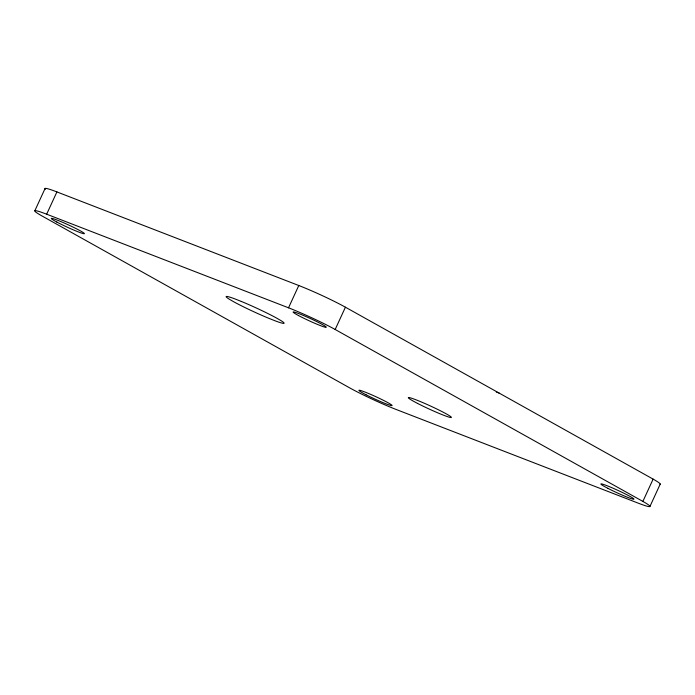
<?xml version="1.0" encoding="UTF-8"?>
<svg xmlns="http://www.w3.org/2000/svg" width="695" height="695" viewBox="0 0 695 695"><rect width="100%" height="100%" fill="white"/><g stroke="black" fill="none" stroke-linecap="round" stroke-linejoin="round"><path stroke-width="1.04" d="M34.863 210.707L45.114 188.415M653.126 479.116L642.875 501.408A36.453 2.545 24.7 0 1 638.071 503.093L396.202 409.494A36.453 2.545 24.7 0 1 350.08 388.097L42.386 216.188A36.435 2.545 24.7 0 1 46.661 214.199L56.912 191.916L298.781 285.515A36.435 2.545 24.7 0 1 345.424 307.199L653.126 479.116A36.453 2.545 24.7 0 1 660.085 484.319M46.661 214.199L288.529 307.807L298.781 285.515M642.875 501.408L335.172 329.491L345.424 307.199M649.999 506.334L660.25 484.041M496.247 391.989L499.279 393.161M45.453 189.301A36.435 2.545 24.7 0 1 56.912 191.916M288.529 307.807A36.435 2.545 24.7 0 1 335.172 329.491M241.321 301.439L235.197 299.015A31.883 2.224 24.7 0 0 229.619 299.406L234.059 301.96A31.883 2.224 24.7 0 0 268.904 318.353L275.029 320.786A31.883 2.224 24.7 0 0 280.598 320.386L276.167 317.841A31.883 2.224 24.7 0 0 241.321 301.439M365.987 394.725A18.218 1.268 24.7 0 0 392.032 405.619A18.218 1.268 24.7 0 0 368.611 393.509A18.218 1.268 24.7 0 0 365.987 394.725M607.856 488.324A18.218 1.268 24.7 0 0 633.901 499.219A18.218 1.268 24.7 0 0 610.479 487.117A18.218 1.268 24.7 0 0 607.856 488.324M56.808 222.035A18.218 1.268 24.7 0 0 84.06 233.737A18.218 1.268 24.7 0 0 62.672 222.348A18.218 1.268 24.7 0 0 56.808 222.035M298.511 315.547A18.218 1.268 24.7 0 0 325.877 327.336A18.218 1.268 24.7 0 0 304.749 316.034A18.218 1.268 24.7 0 0 298.511 315.547M417.556 403.404A23.682 1.651 24.7 0 0 451.333 417.504A23.682 1.651 24.7 0 0 420.753 401.727A23.682 1.651 24.7 0 0 417.556 403.404"/></g></svg>
